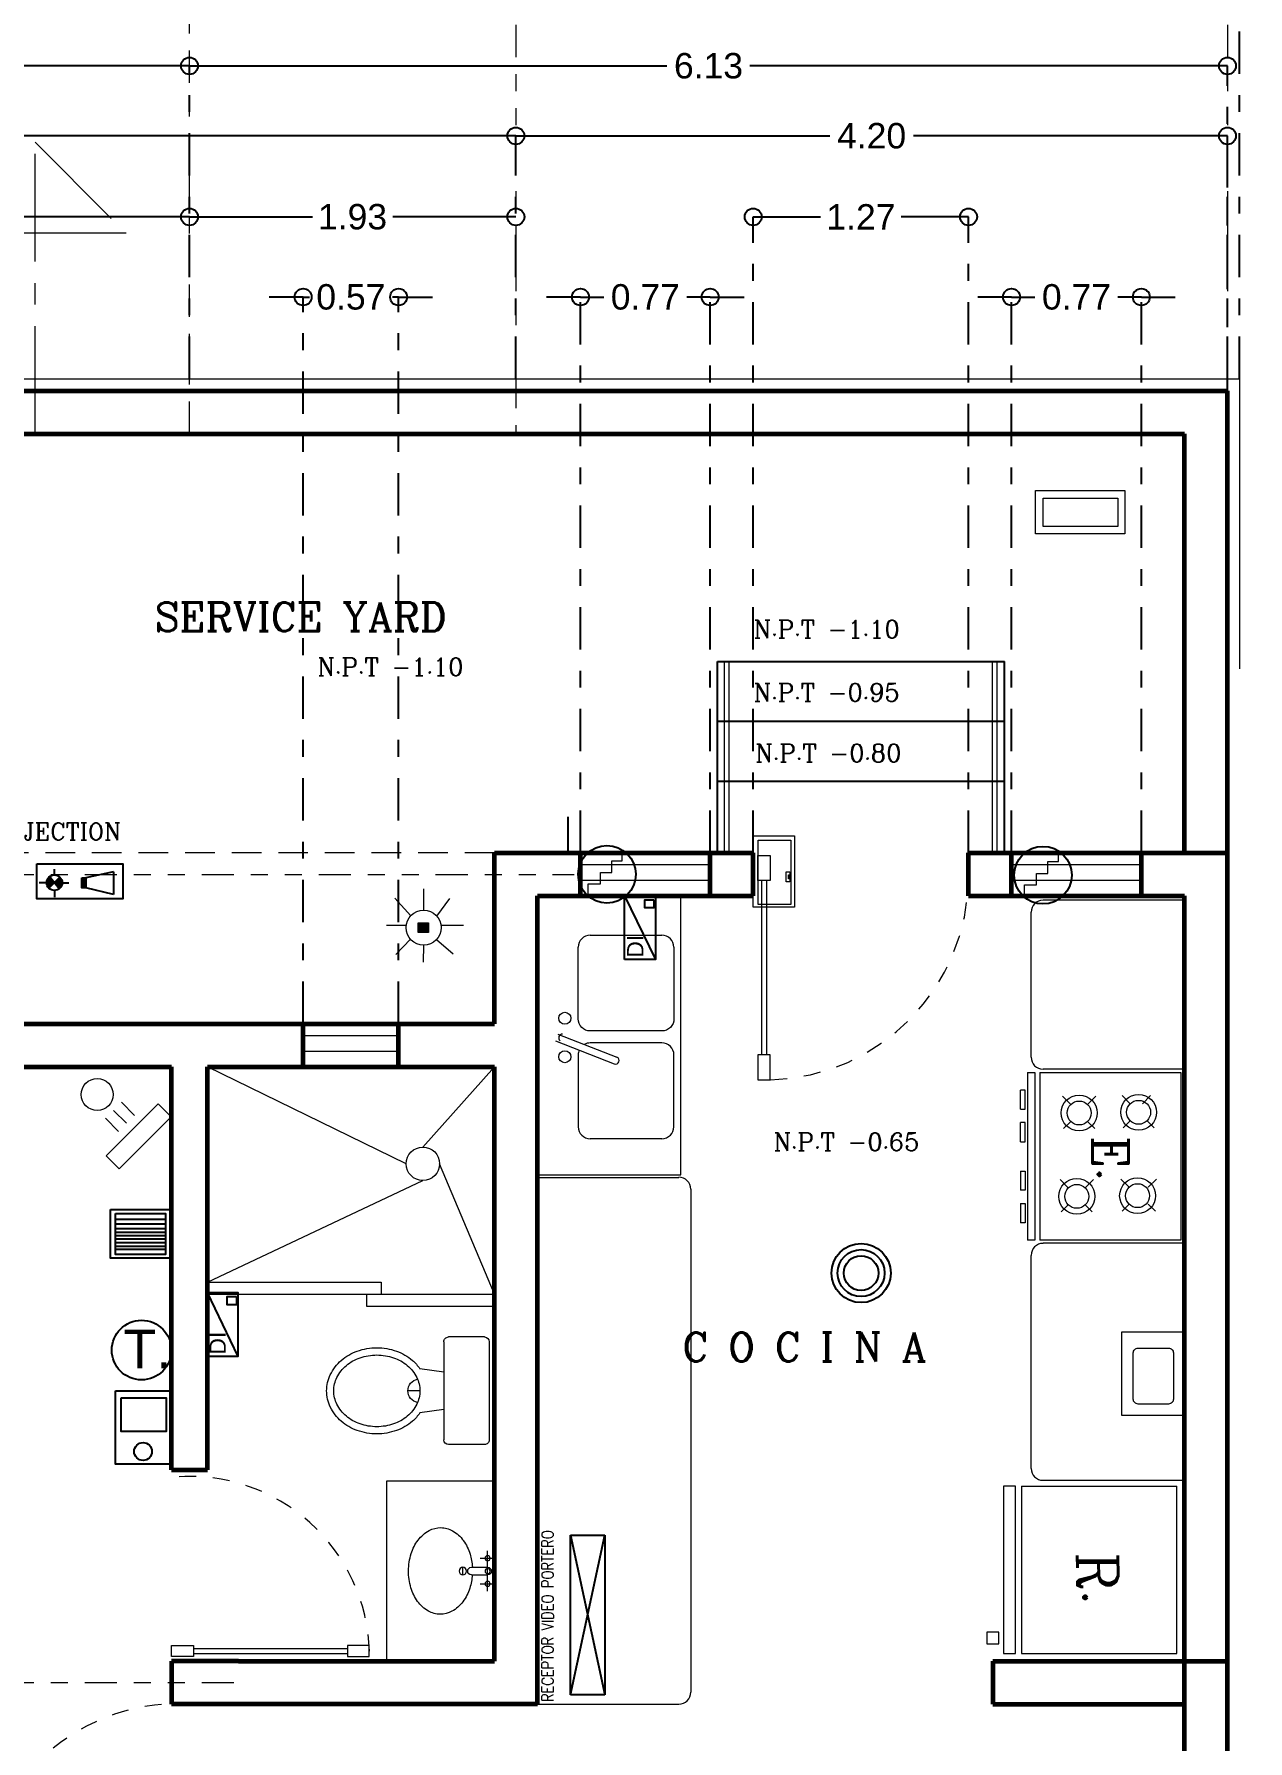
# Model space of a CAD drawing. Extents: x -111 to 1137, y -130 to 54.
# Drawn here: x 644.99 to 652.16, y -10.41 to -0.34 of the extents above; entities that cross this region are included whole.
import ezdxf

# ---------------------------------------------------------------- set-up
doc = ezdxf.new("R2010")
doc.units = 0
for name, pattern in [('CENTRO', [50.8, 31.75, -6.35, 6.35, -6.35]), ('DASHDOT2', [0.5, 0.25, -0.125, 0, -0.125]), ('DASHED2', [0.375, 0.25, -0.125]), ('DIVIDE2', [15.875, 6.35, -3.175, 0, -3.175, 0, -3.175])]:
    doc.linetypes.add(name, pattern=pattern)
doc.layers.get('0').update_dxf_attribs({"lineweight": 0})
for name, color, linetype, lineweight in [('EJES', 51, 'DIVIDE2', 0), ('instalacion DOMOTICA', 5, 'Continuous', 20), ('MBA', 130, 'Continuous', 9), ('Mobiliario', 1, 'Continuous', 13), ('MUEBLES', 1, 'Continuous', 9), ('Muro div', 150, 'Continuous', 18), ('muros', 5, 'Continuous', 60), ('MUROS BAJOS', 42, 'Continuous', 18), ('PROYECCION VOLADO', 32, 'Continuous', 13), ('PUERTAS', 1, 'Continuous', 9), ('VENTANAS', 4, 'Continuous', 9)]:
    doc.layers.add(name, color=color, linetype=linetype, lineweight=lineweight)
for name, color, linetype in [('Escaleras', 17, 'Continuous'), ('simmbologia domotica', 160, 'Continuous'), ('TEXTO', 164, 'Continuous')]:
    doc.layers.add(name, color=color, linetype=linetype)
doc.styles.add('arial', font='arial.ttf')
doc.styles.add('COMPLEX', font='complex.shx', dxfattribs={"height": 0.25})
doc.styles.add('simplex', font='simplex.shx', dxfattribs={"width": 0.8})
doc.dimstyles.new('COTAS ZAR', dxfattribs={"dimtxt": 0.15, "dimasz": 0.1, "dimexe": 0, "dimexo": 0, "dimgap": 0.05, "dimtad": 0, "dimtih": 1, "dimtoh": 1, "dimrnd": 0.005, "dimzin": 1, "dimdsep": 46, "dimtxsty": 'arial', "dimblk": 'ORIGIN', "dimcen": 0.2, "dimclrd": 34, "dimclre": 134, "dimclrt": 6, "dimazin": 0, "dimtfac": 1, "dimtmove": 0, "dimatfit": 3, "dimldrblk": 'ORIGIN', "dimfxl": 1, "dimarcsym": 0})

# ---------------------------------------------------------------- blocks, each defined once
blk = doc.blocks.new('Ñ')
at = {"layer": 'MBA', "color": 4}
for p, q in [((-0.1981, 0.2239), (-0.0481, 0.2239)), ((-0.2181, 0.2039), (-0.2181, -0.2061)), ((-0.0281, 0.2039), (-0.0281, -0.2061)), ((-0.0281, 0.0766), (0.0719, 0.0913)), ((0.0719, -0.0011), (0.1219, -0.0011)), ((-0.0281, -0.0789), (0.0719, -0.0935)), ((-0.1981, -0.2261), (-0.0481, -0.2261))]:
    blk.add_line(p, q, dxfattribs=at)
for centre, radius, start, end in [((-0.1981, 0.2039), 0.02, 90.00033, 180.00033), ((-0.0481, 0.2039), 0.02, 0.00033, 90.00033), ((0.2407, -0.034), 0.211, 109.54724, 130.60163), ((0.2519, -0.0655), 0.2444, 90.00033, 109.54724), ((0.2519, -0.0666), 0.2154, 90.00033, 109.04388), ((0.2519, -0.0655), 0.2444, 70.45343, 90.00033), ((0.2519, -0.0666), 0.2154, 70.95679, 90.00033), ((0.2631, -0.034), 0.211, 49.39904, 70.45343), ((0.2235, -0.014), 0.1846, 130.60163, 145.23667), ((0.2239, -0.0142), 0.155, 129.8059, 153.57037), ((0.2409, -0.0345), 0.1816, 109.04388, 129.8059), ((0.263, -0.0345), 0.1816, 50.19476, 70.95679), ((0.28, -0.0142), 0.155, 26.4303, 50.19476), ((0.2803, -0.014), 0.1846, 25.79245, 49.39904), ((0.1977, -0.0011), 0.1258, 153.57037, 180.00033), ((0.0719, -0.0011), 0.05, 281.46671, 78.53385), ((0.3062, -0.0011), 0.1258, 0.00033, 26.4303), ((0.3069, -0.0011), 0.155, 0.00033, 25.79245), ((0.1977, -0.0011), 0.1258, 180.00033, 206.4303), ((0.2239, 0.0119), 0.155, 206.4303, 230.19476), ((0.28, 0.0119), 0.155, 309.8059, 333.57037), ((0.2803, 0.0117), 0.1846, 310.60163, 334.20822), ((0.3062, -0.0011), 0.1258, 333.57037, 0.00033), ((0.3069, -0.0011), 0.155, 334.20822, 0.00033), ((0.2235, 0.0117), 0.1846, 214.764, 229.39904), ((0.2407, 0.0318), 0.211, 229.39904, 250.45343), ((0.2409, 0.0323), 0.1816, 230.19476, 250.95679), ((0.2519, 0.0643), 0.2154, 250.95679, 270.00033), ((0.2519, 0.0643), 0.2154, 270.00033, 289.04388), ((0.263, 0.0323), 0.1816, 289.04388, 309.8059), ((0.2631, 0.0318), 0.211, 289.54724, 310.60163), ((-0.1981, -0.2061), 0.02, 180.00033, 270.00033), ((-0.0481, -0.2061), 0.02, 270.00033, 0.00033), ((0.2519, 0.0633), 0.2444, 250.45343, 270.00033), ((0.2519, 0.0633), 0.2444, 270.00033, 289.54724)]:
    blk.add_arc(centre, radius, start, end, dxfattribs=at)
blk = doc.blocks.new('FF')
at = {"layer": 'MBA', "color": 4}
for p, q in [((-0.0921, 0.1977), (0.1384, 0.1978)), ((-0.0494, 0.155), (-0.0494, 0.2276)), ((0.0018, 0.1058), (0.0018, 0.1977)), ((0.0445, 0.1059), (0.0445, 0.1978)), ((0.0957, 0.1551), (0.0957, 0.2277)), ((0.0018, 0.0569), (0.0445, 0.0569))]:
    blk.add_line(p, q, dxfattribs=at)
for centre, radius in [((-0.0494, 0.1977), 0.0142), ((0.0231, 0.1978), 0.0142), ((0.0957, 0.1978), 0.0142), ((0.0232, 0.0569), 0.0213)]:
    blk.add_circle(centre, radius, dxfattribs=at)
for centre, radius, start, end in [((0.0231, 0.1978), 0.0213, 0.01711, 180.01523), ((0.0249, -0.2207), 0.3324, 93.98393, 107.46804), ((0.0232, 0.1058), 0.0213, 180.01617, 0.01617), ((0.0249, -0.2207), 0.3324, 73.43007, 86.6217), ((0.0469, -0.1467), 0.2552, 53.98561, 73.43007), ((-0.0332, -0.1005), 0.1971, 126.91249, 151.17733), ((0.0017, -0.147), 0.2552, 107.46804, 126.91249), ((0.0811, -0.0996), 0.1971, 29.72078, 53.98561), ((-0.0864, -0.0713), 0.1363, 151.17733, 180.44905), ((-0.0864, -0.0713), 0.1363, 180.44905, 209.72078), ((0.1339, -0.0695), 0.1363, 0.44905, 29.72078), ((0.1339, -0.0695), 0.1363, 331.17733, 0.44905), ((-0.0337, -0.0412), 0.1971, 209.72078, 233.98561), ((0.0807, -0.0403), 0.1971, 306.91249, 331.17733), ((0.0005, 0.0059), 0.2552, 233.98561, 253.43007), ((0.0226, 0.0799), 0.3324, 253.43007, 270.44905), ((0.0226, 0.0799), 0.3324, 270.44905, 287.46804), ((0.0457, 0.0063), 0.2552, 287.46804, 306.91249)]:
    blk.add_arc(centre, radius, start, end, dxfattribs=at)
blk = doc.blocks.new('_Origin')
at = {"color": 0, "linetype": 'ByBlock', "lineweight": -2}
blk.add_line((0, 0), (-1, 0), dxfattribs=at)
blk.add_circle((0, 0), 0.5, dxfattribs=at)
blk = doc.blocks.new('*D57')
at = {"color": 134, "linetype": 'DASHDOT2', "lineweight": -2, "transparency": 16777216}
for p, q in [((640.813, -2.374), (640.813, -0.129)), ((652.108, -2.374), (652.108, -0.129))]:
    blk.add_line(p, q, dxfattribs=at)
at = {"color": 34, "lineweight": -2, "transparency": 16777216}
for p, q in [((640.913, -0.129), (646.165, -0.129)), ((652.008, -0.129), (646.756, -0.129))]:
    blk.add_line(p, q, dxfattribs=at)
at = {"layer": 'Defpoints', "color": 0, "transparency": 16777216}
for p in [(652.108, -0.129), (640.813, -2.374), (652.108, -2.374)]:
    blk.add_point(p, dxfattribs=at)
at = {"color": 34, "lineweight": -2, "transparency": 16777216, "xscale": 0.1, "yscale": 0.1, "zscale": 0.1, "rotation": 180}
blk.add_blockref('_Origin', (640.813, -0.129), dxfattribs=at)
at = {"color": 34, "lineweight": -2, "transparency": 16777216, "xscale": 0.1, "yscale": 0.1, "zscale": 0.1}
blk.add_blockref('_Origin', (652.108, -0.129), dxfattribs=at)
at = {"color": 6, "transparency": 16777216, "insert": (646.46, -0.129), "char_height": 0.15, "attachment_point": 5, "style": 'arial'}
blk.add_mtext('11.30', dxfattribs=at)
blk = doc.blocks.new('*D58')
at = {"color": 134, "linetype": 'DASHDOT2', "lineweight": -2, "transparency": 16777216}
for p, q in [((640.884, -2.374), (640.884, -0.527)), ((645.91, -2.374), (645.91, -0.527))]:
    blk.add_line(p, q, dxfattribs=at)
at = {"color": 34, "lineweight": -2, "transparency": 16777216}
for p, q in [((640.984, -0.527), (643.152, -0.527)), ((645.81, -0.527), (643.642, -0.527))]:
    blk.add_line(p, q, dxfattribs=at)
at = {"layer": 'Defpoints', "color": 0, "transparency": 16777216}
for p in [(645.91, -0.527), (640.884, -2.374), (645.91, -2.374)]:
    blk.add_point(p, dxfattribs=at)
at = {"color": 34, "lineweight": -2, "transparency": 16777216, "xscale": 0.1, "yscale": 0.1, "zscale": 0.1, "rotation": 180}
blk.add_blockref('_Origin', (640.884, -0.527), dxfattribs=at)
at = {"color": 34, "lineweight": -2, "transparency": 16777216, "xscale": 0.1, "yscale": 0.1, "zscale": 0.1}
blk.add_blockref('_Origin', (645.91, -0.527), dxfattribs=at)
at = {"color": 6, "transparency": 16777216, "insert": (643.397, -0.527), "char_height": 0.15, "attachment_point": 5, "style": 'arial'}
blk.add_mtext('5.03', dxfattribs=at)
blk = doc.blocks.new('*D59')
at = {"color": 134, "linetype": 'DASHDOT2', "lineweight": -2, "transparency": 16777216}
for p, q in [((645.91, -2.374), (645.91, -0.527)), ((652.037, -2.444), (652.037, -0.527))]:
    blk.add_line(p, q, dxfattribs=at)
at = {"color": 34, "lineweight": -2, "transparency": 16777216}
for p, q in [((646.01, -0.527), (648.728, -0.527)), ((651.937, -0.527), (649.219, -0.527))]:
    blk.add_line(p, q, dxfattribs=at)
at = {"layer": 'Defpoints', "color": 0, "transparency": 16777216}
for p in [(645.91, -0.527), (645.91, -2.374), (652.037, -2.444)]:
    blk.add_point(p, dxfattribs=at)
at = {"color": 34, "lineweight": -2, "transparency": 16777216, "xscale": 0.1, "yscale": 0.1, "zscale": 0.1, "rotation": 180}
blk.add_blockref('_Origin', (645.91, -0.527), dxfattribs=at)
at = {"color": 34, "lineweight": -2, "transparency": 16777216, "xscale": 0.1, "yscale": 0.1, "zscale": 0.1}
blk.add_blockref('_Origin', (652.037, -0.527), dxfattribs=at)
at = {"color": 6, "transparency": 16777216, "insert": (648.974, -0.527), "char_height": 0.15, "attachment_point": 5, "style": 'arial'}
blk.add_mtext('6.13', dxfattribs=at)
blk = doc.blocks.new('*D60')
at = {"color": 134, "linetype": 'DASHDOT2', "lineweight": -2, "transparency": 16777216}
for p, q in [((647.837, -2.374), (647.837, -0.94)), ((652.037, -2.374), (652.037, -0.94))]:
    blk.add_line(p, q, dxfattribs=at)
at = {"color": 34, "lineweight": -2, "transparency": 16777216}
for p, q in [((647.937, -0.94), (649.69, -0.94)), ((651.937, -0.94), (650.185, -0.94))]:
    blk.add_line(p, q, dxfattribs=at)
at = {"layer": 'Defpoints', "color": 0, "transparency": 16777216}
for p in [(647.837, -0.94), (647.837, -2.374), (652.037, -2.374)]:
    blk.add_point(p, dxfattribs=at)
at = {"color": 34, "lineweight": -2, "transparency": 16777216, "xscale": 0.1, "yscale": 0.1, "zscale": 0.1, "rotation": 180}
blk.add_blockref('_Origin', (647.837, -0.94), dxfattribs=at)
at = {"color": 34, "lineweight": -2, "transparency": 16777216, "xscale": 0.1, "yscale": 0.1, "zscale": 0.1}
blk.add_blockref('_Origin', (652.037, -0.94), dxfattribs=at)
at = {"color": 6, "transparency": 16777216, "insert": (649.937, -0.94), "char_height": 0.15, "attachment_point": 5, "style": 'arial'}
blk.add_mtext('4.20', dxfattribs=at)
blk = doc.blocks.new('*D33')
at = {"color": 134, "linetype": 'DASHDOT2', "lineweight": -2, "transparency": 16777216}
for p, q in [((640.884, -2.374), (640.884, -0.94)), ((647.837, -2.374), (647.837, -0.94))]:
    blk.add_line(p, q, dxfattribs=at)
at = {"color": 34, "lineweight": -2, "transparency": 16777216}
for p, q in [((640.984, -0.94), (644.115, -0.94)), ((647.737, -0.94), (644.606, -0.94))]:
    blk.add_line(p, q, dxfattribs=at)
at = {"layer": 'Defpoints', "color": 0, "transparency": 16777216}
for p in [(640.884, -0.94), (640.884, -2.374), (647.837, -2.374)]:
    blk.add_point(p, dxfattribs=at)
at = {"color": 34, "lineweight": -2, "transparency": 16777216, "xscale": 0.1, "yscale": 0.1, "zscale": 0.1, "rotation": 180}
blk.add_blockref('_Origin', (640.884, -0.94), dxfattribs=at)
at = {"color": 34, "lineweight": -2, "transparency": 16777216, "xscale": 0.1, "yscale": 0.1, "zscale": 0.1}
blk.add_blockref('_Origin', (647.837, -0.94), dxfattribs=at)
at = {"color": 6, "transparency": 16777216, "insert": (644.36, -0.94), "char_height": 0.15, "attachment_point": 5, "style": 'arial'}
blk.add_mtext('6.96', dxfattribs=at)
blk = doc.blocks.new('*D34')
at = {"color": 134, "linetype": 'DASHDOT2', "lineweight": -2, "transparency": 16777216}
for p, q in [((643.001, -2.374), (643.001, -1.418)), ((645.91, -2.374), (645.91, -1.418))]:
    blk.add_line(p, q, dxfattribs=at)
at = {"color": 34, "lineweight": -2, "transparency": 16777216}
for p, q in [((643.101, -1.418), (644.224, -1.418)), ((645.81, -1.418), (644.687, -1.418))]:
    blk.add_line(p, q, dxfattribs=at)
at = {"layer": 'Defpoints', "color": 0, "transparency": 16777216}
for p in [(645.91, -1.418), (643.001, -2.374), (645.91, -2.374)]:
    blk.add_point(p, dxfattribs=at)
at = {"color": 34, "lineweight": -2, "transparency": 16777216, "xscale": 0.1, "yscale": 0.1, "zscale": 0.1, "rotation": 180}
blk.add_blockref('_Origin', (643.001, -1.418), dxfattribs=at)
at = {"color": 34, "lineweight": -2, "transparency": 16777216, "xscale": 0.1, "yscale": 0.1, "zscale": 0.1}
blk.add_blockref('_Origin', (645.91, -1.418), dxfattribs=at)
at = {"color": 6, "transparency": 16777216, "insert": (644.456, -1.418), "char_height": 0.15, "attachment_point": 5, "style": 'arial'}
blk.add_mtext('2.91', dxfattribs=at)
blk = doc.blocks.new('*D35')
at = {"color": 134, "linetype": 'DASHDOT2', "lineweight": -2, "transparency": 16777216}
for p, q in [((645.91, -2.374), (645.91, -1.418)), ((647.837, -2.374), (647.837, -1.418))]:
    blk.add_line(p, q, dxfattribs=at)
at = {"color": 34, "lineweight": -2, "transparency": 16777216}
for p, q in [((646.01, -1.418), (646.636, -1.418)), ((647.737, -1.418), (647.111, -1.418))]:
    blk.add_line(p, q, dxfattribs=at)
at = {"layer": 'Defpoints', "color": 0, "transparency": 16777216}
for p in [(647.837, -1.418), (645.91, -2.374), (647.837, -2.374)]:
    blk.add_point(p, dxfattribs=at)
at = {"color": 34, "lineweight": -2, "transparency": 16777216, "xscale": 0.1, "yscale": 0.1, "zscale": 0.1, "rotation": 180}
blk.add_blockref('_Origin', (645.91, -1.418), dxfattribs=at)
at = {"color": 34, "lineweight": -2, "transparency": 16777216, "xscale": 0.1, "yscale": 0.1, "zscale": 0.1}
blk.add_blockref('_Origin', (647.837, -1.418), dxfattribs=at)
at = {"color": 6, "transparency": 16777216, "insert": (646.873, -1.418), "char_height": 0.15, "attachment_point": 5, "style": 'arial'}
blk.add_mtext('1.93', dxfattribs=at)
blk = doc.blocks.new('*D63')
at = {"color": 34, "lineweight": -2, "transparency": 16777216}
for p, q in [((646.481, -1.891), (646.381, -1.891)), ((646.581, -1.891), (646.618, -1.891)), ((647.145, -1.891), (647.108, -1.891)), ((647.245, -1.891), (647.345, -1.891))]:
    blk.add_line(p, q, dxfattribs=at)
at = {"color": 134, "linetype": 'DASHDOT2', "lineweight": -2, "transparency": 16777216}
for p, q in [((646.581, -6.18), (646.581, -1.891)), ((647.145, -6.18), (647.145, -1.891))]:
    blk.add_line(p, q, dxfattribs=at)
at = {"layer": 'Defpoints', "color": 0, "transparency": 16777216}
for p in [(646.581, -1.891), (646.581, -6.18), (647.145, -6.18)]:
    blk.add_point(p, dxfattribs=at)
at = {"color": 34, "lineweight": -2, "transparency": 16777216, "xscale": 0.1, "yscale": 0.1, "zscale": 0.1}
blk.add_blockref('_Origin', (646.581, -1.891), dxfattribs=at)
at = {"color": 34, "lineweight": -2, "transparency": 16777216, "xscale": 0.1, "yscale": 0.1, "zscale": 0.1, "rotation": 180}
blk.add_blockref('_Origin', (647.145, -1.891), dxfattribs=at)
at = {"color": 6, "transparency": 16777216, "insert": (646.863, -1.891), "char_height": 0.15, "attachment_point": 5, "style": 'arial'}
blk.add_mtext('0.57', dxfattribs=at)
blk = doc.blocks.new('*D64')
at = {"color": 34, "lineweight": -2, "transparency": 16777216}
for p, q in [((648.118, -1.891), (648.018, -1.891)), ((648.218, -1.891), (648.356, -1.891)), ((648.984, -1.891), (648.846, -1.891)), ((649.084, -1.891), (649.184, -1.891))]:
    blk.add_line(p, q, dxfattribs=at)
at = {"color": 134, "linetype": 'DASHDOT2', "lineweight": -2, "transparency": 16777216}
for p, q in [((648.218, -5.171), (648.218, -1.891)), ((648.984, -5.171), (648.984, -1.891))]:
    blk.add_line(p, q, dxfattribs=at)
at = {"layer": 'Defpoints', "color": 0, "transparency": 16777216}
for p in [(648.218, -1.891), (648.218, -5.171), (648.984, -5.171)]:
    blk.add_point(p, dxfattribs=at)
at = {"color": 34, "lineweight": -2, "transparency": 16777216, "xscale": 0.1, "yscale": 0.1, "zscale": 0.1}
blk.add_blockref('_Origin', (648.218, -1.891), dxfattribs=at)
at = {"color": 34, "lineweight": -2, "transparency": 16777216, "xscale": 0.1, "yscale": 0.1, "zscale": 0.1, "rotation": 180}
blk.add_blockref('_Origin', (648.984, -1.891), dxfattribs=at)
at = {"color": 6, "transparency": 16777216, "insert": (648.601, -1.891), "char_height": 0.15, "attachment_point": 5, "style": 'arial'}
blk.add_mtext('0.77', dxfattribs=at)
blk = doc.blocks.new('*D65')
at = {"color": 34, "lineweight": -2, "transparency": 16777216}
for p, q in [((650.663, -1.891), (650.563, -1.891)), ((650.763, -1.891), (650.901, -1.891)), ((651.529, -1.891), (651.391, -1.891)), ((651.629, -1.891), (651.729, -1.891))]:
    blk.add_line(p, q, dxfattribs=at)
at = {"color": 134, "linetype": 'DASHDOT2', "lineweight": -2, "transparency": 16777216}
for p, q in [((650.763, -5.171), (650.763, -1.891)), ((651.529, -5.171), (651.529, -1.891))]:
    blk.add_line(p, q, dxfattribs=at)
at = {"layer": 'Defpoints', "color": 0, "transparency": 16777216}
for p in [(650.763, -1.891), (650.763, -5.171), (651.529, -5.171)]:
    blk.add_point(p, dxfattribs=at)
at = {"color": 34, "lineweight": -2, "transparency": 16777216, "xscale": 0.1, "yscale": 0.1, "zscale": 0.1}
blk.add_blockref('_Origin', (650.763, -1.891), dxfattribs=at)
at = {"color": 34, "lineweight": -2, "transparency": 16777216, "xscale": 0.1, "yscale": 0.1, "zscale": 0.1, "rotation": 180}
blk.add_blockref('_Origin', (651.529, -1.891), dxfattribs=at)
at = {"color": 6, "transparency": 16777216, "insert": (651.146, -1.891), "char_height": 0.15, "attachment_point": 5, "style": 'arial'}
blk.add_mtext('0.77', dxfattribs=at)
blk = doc.blocks.new('*D66')
at = {"color": 134, "linetype": 'DASHDOT2', "lineweight": -2, "transparency": 16777216}
for p, q in [((649.238, -5.171), (649.238, -1.418)), ((650.509, -5.171), (650.509, -1.418))]:
    blk.add_line(p, q, dxfattribs=at)
at = {"color": 34, "lineweight": -2, "transparency": 16777216}
for p, q in [((649.338, -1.418), (649.636, -1.418)), ((650.409, -1.418), (650.111, -1.418))]:
    blk.add_line(p, q, dxfattribs=at)
at = {"layer": 'Defpoints', "color": 0, "transparency": 16777216}
for p in [(649.238, -1.418), (649.238, -5.171), (650.509, -5.171)]:
    blk.add_point(p, dxfattribs=at)
at = {"color": 34, "lineweight": -2, "transparency": 16777216, "xscale": 0.1, "yscale": 0.1, "zscale": 0.1, "rotation": 180}
blk.add_blockref('_Origin', (649.238, -1.418), dxfattribs=at)
at = {"color": 34, "lineweight": -2, "transparency": 16777216, "xscale": 0.1, "yscale": 0.1, "zscale": 0.1}
blk.add_blockref('_Origin', (650.509, -1.418), dxfattribs=at)
at = {"color": 6, "transparency": 16777216, "insert": (649.874, -1.418), "char_height": 0.15, "attachment_point": 5, "style": 'arial'}
blk.add_mtext('1.27', dxfattribs=at)
blk = doc.blocks.new('hert')
at = {"layer": 'simmbologia domotica', "ltscale": 0.25}
for points in [[(540.34, 9.6052), (540.5755, 9.6052), (540.5755, 9.2995), (540.34, 9.2995)], [(540.3633, 9.5756), (540.5512, 9.5756), (540.5512, 9.4361), (540.3633, 9.4361)]]:
    blk.add_lwpolyline(points, close=True, dxfattribs=at)
blk.add_circle((540.4546, 9.3518), 0.0373, dxfattribs=at)
blk = doc.blocks.new('xasw')
at = {"layer": 'simmbologia domotica', "ltscale": 0.25}
blk.add_circle((540.5037, 6.3434), 0.1246, dxfattribs=at)
at = {"layer": 'simmbologia domotica', "ltscale": 0.25, "insert": (540.4275, 6.4288), "char_height": 0.161387, "width": 0.109927, "attachment_point": 1}
blk.add_mtext('{\\f@Arial Unicode MS|b0|i0|c0|p34;T.}', dxfattribs=at)
blk = doc.blocks.new('xaasw')
at = {"layer": 'simmbologia domotica', "ltscale": 0.25}
blk.add_line((540.6645, 6.0912), (540.3981, 5.962), dxfattribs=at)
for points in [[(540.3981, 6.0912), (540.6645, 6.0912), (540.6645, 5.962), (540.3981, 5.962)], [(540.6482, 5.9687), (540.6138, 5.9687), (540.6138, 6.0069), (540.6482, 6.0069)]]:
    blk.add_lwpolyline(points, close=True, dxfattribs=at)
at = {"layer": 'simmbologia domotica', "ltscale": 0.25, "insert": (540.4057, 6.0812), "char_height": 0.068369, "width": 0.028994, "attachment_point": 1}
blk.add_mtext('{\\f@Arial Unicode MS|b0|i0|c0|p34;DI}', dxfattribs=at)
blk = doc.blocks.new('hytr')
at = {"layer": 'simmbologia domotica', "ltscale": 0.25}
h = blk.add_hatch(color=256, dxfattribs=at)
edge = h.paths.add_edge_path()
edge.add_line((540.4352, 5.8279), (540.4522, 5.8452))
edge.add_line((540.4522, 5.8452), (540.4373, 5.8643))
edge.add_arc((540.4522, 5.8452), 0.0242, 127.8155, 225.6103)
edge = h.paths.add_edge_path()
edge.add_line((540.4691, 5.8624), (540.4522, 5.8452))
edge.add_line((540.4522, 5.8452), (540.467, 5.8261))
edge.add_arc((540.4522, 5.8452), 0.0242, 307.8155, 405.6103)
blk.add_hatch(color=256, dxfattribs=at).paths.add_polyline_path([(540.5373, 5.8602), (540.5504, 5.8602), (540.5504, 5.8292), (540.5373, 5.8292)])
for p, q in [((540.4522, 5.8693), (540.4522, 5.8877)), ((540.428, 5.8452), (540.405, 5.8452)), ((540.4352, 5.8279), (540.4691, 5.8624)), ((540.467, 5.8261), (540.4373, 5.8643)), ((540.4763, 5.8452), (540.4974, 5.8452)), ((540.6354, 5.8789), (540.5504, 5.8602)), ((540.6354, 5.8789), (540.6354, 5.8081)), ((540.4522, 5.821), (540.4522, 5.7999)), ((540.6354, 5.8081), (540.5504, 5.8292))]:
    blk.add_line(p, q, dxfattribs=at)
for points in [[(540.3976, 5.9037), (540.665, 5.9037), (540.665, 5.7946), (540.3976, 5.7946)], [(540.5373, 5.8602), (540.5504, 5.8602), (540.5504, 5.8292), (540.5373, 5.8292)]]:
    blk.add_lwpolyline(points, close=True, dxfattribs=at)
blk.add_circle((540.4522, 5.8452), 0.0242, dxfattribs=at)
blk = doc.blocks.new('DETEC')
at = {"color": 5}
for radius in [0.241, 0.191, 0.141]:
    blk.add_circle((1767.032, 1060.601), radius, dxfattribs=at)
blk = doc.blocks.new('sderrr')
at = {"layer": 'simmbologia domotica'}
for p, q in [((540.11, 4.185), (541.049, 4.185)), ((540.11, 3.983), (540.11, 4.185)), ((541.049, 4.185), (540.11, 3.983)), ((540.11, 4.185), (541.049, 3.983)), ((541.049, 4.185), (541.049, 3.983)), ((541.049, 3.983), (540.11, 3.983))]:
    blk.add_line(p, q, dxfattribs=at)
blk = doc.blocks.new('vfr4')
at = {"layer": 'simmbologia domotica', "xscale": 0.7109990691925423, "yscale": 0.7109990691925423, "zscale": 0.7109990691925423}
blk.add_blockref('sderrr', (156.1169, 0.7573), dxfattribs=at)
at = {"color": 5, "insert": (540.1059, 3.8535), "char_height": 0.04958, "attachment_point": 1, "style": 'simplex'}
blk.add_mtext_dynamic_manual_height_columns('RECEPTOR VIDEO PORTERO', width=1.860109, gutter_width=12.5, heights=[0], dxfattribs=at)
blk = doc.blocks.new('cdreerr')
at = {"layer": 'instalacion DOMOTICA', "ltscale": 0.25}
for p, q in [((540.5658, 6.7675), (540.5658, 6.8124)), ((540.4744, 6.6702), (540.4744, 6.7181)), ((540.4744, 6.7181), (540.5223, 6.7181)), ((540.5223, 6.7181), (540.5223, 6.7675)), ((540.5223, 6.7675), (540.5658, 6.7675)), ((540.4234, 6.6193), (540.4234, 6.6702)), ((540.4234, 6.6702), (540.4744, 6.6702))]:
    blk.add_line(p, q, dxfattribs=at)
at = {"layer": 'simmbologia domotica'}
blk.add_circle((540.5012, 6.7106), 0.1204, dxfattribs=at)
blk = doc.blocks.new('cdfer')
at = {"layer": 'instalacion DOMOTICA', "ltscale": 0.25}
blk.add_lwpolyline([(587.0671, 28.6677), (587.3289, 28.6677), (587.3289, 28.3184), (587.0671, 28.3184)], close=True, dxfattribs=at)
blk.add_lwpolyline([(587.1356, 28.6), (587.2633, 28.6, -0.414214), (587.2833, 28.58), (587.2833, 28.3862, -0.414214), (587.2633, 28.3662), (587.1356, 28.3662, -0.414214), (587.1156, 28.3862), (587.1156, 28.58, -0.414214)], format="xyb", close=True, dxfattribs=at)
blk = doc.blocks.new('sdee')
at = {"layer": 'instalacion DOMOTICA'}
for p, q in [((587.579, 27.324), (587.049, 26.794)), ((587.205, 27.34), (587.337, 27.207)), ((587.579, 27.324), (587.712, 27.192)), ((587.042, 27.177), (587.174, 27.044)), ((587.123, 27.258), (587.256, 27.126)), ((587.712, 27.192), (587.181, 26.661)), ((587.049, 26.794), (587.181, 26.661))]:
    blk.add_line(p, q, dxfattribs=at)
blk.add_circle((586.957, 27.419), 0.163, dxfattribs=at)
blk = doc.blocks.new('frer')
at = {"layer": 'simmbologia domotica', "ltscale": 0.25}
for p, q in [((552.2507, 27.5972), (552.4828, 27.5972)), ((552.2507, 27.5748), (552.4828, 27.5748)), ((552.2507, 27.5535), (552.4828, 27.5535)), ((552.2507, 27.5367), (552.4828, 27.5367)), ((552.2507, 27.5217), (552.4828, 27.5217)), ((552.2507, 27.5058), (552.4828, 27.5058)), ((552.2507, 27.4886), (552.4828, 27.4886)), ((552.2507, 27.4724), (552.4828, 27.4724)), ((552.2507, 27.4578), (552.4828, 27.4578))]:
    blk.add_line(p, q, dxfattribs=at)
for points in [[(552.2277, 27.6408), (552.5026, 27.6408), (552.5026, 27.4165), (552.2277, 27.4165)], [(552.2507, 27.6231), (552.4828, 27.6231), (552.4828, 27.4338), (552.2507, 27.4338)]]:
    blk.add_lwpolyline(points, close=True, dxfattribs=at)
blk = doc.blocks.new('vfre')
at = {"layer": 'instalacion DOMOTICA', "ltscale": 0.25}
for points in [[(587.123, 27.195), (587.438, 27.195), (587.438, 26.649), (587.123, 26.649)], [(587.16, 27.161), (587.412, 27.161), (587.412, 26.67), (587.16, 26.67)], [(587.374, 26.92), (587.403, 26.92), (587.403, 26.843), (587.374, 26.843)], [(587.393, 26.896), (587.4, 26.896), (587.4, 26.887), (587.393, 26.887)], [(587.393, 26.884), (587.4, 26.884), (587.4, 26.865), (587.393, 26.865)]]:
    blk.add_lwpolyline(points, close=True, dxfattribs=at)
blk = doc.blocks.new('bafarra')
at = {"layer": 'instalacion DOMOTICA', "ltscale": 0.25}
h = blk.add_hatch(color=256, dxfattribs=at)
h.dxf.hatch_style = 1
h.paths.add_polyline_path([(534.5899, 4.5386), (534.6331, 4.5386), (534.6331, 4.5787), (534.5899, 4.5787)])
for p, q in [((534.614, 4.6321), (534.6142, 4.721)), ((534.5595, 4.6083), (534.493, 4.6828)), ((534.6682, 4.6074), (534.7231, 4.681)), ((534.5409, 4.5681), (534.4579, 4.5681)), ((534.7804, 4.5681), (534.686, 4.5681)), ((534.5588, 4.5104), (534.4968, 4.4474)), ((534.667, 4.5092), (534.7375, 4.4497)), ((534.6134, 4.4153), (534.6136, 4.4859))]:
    blk.add_line(p, q, dxfattribs=at)
blk.add_lwpolyline([(534.5899, 4.5787), (534.6331, 4.5787), (534.6331, 4.5386), (534.5899, 4.5386)], close=True, dxfattribs=at)
blk.add_circle((534.6134, 4.559), 0.0731, dxfattribs=at)

msp = doc.modelspace()

# ---------------------------------------------------------------- linework, layer by layer
at = {"color": 8, "linetype": 'CENTRO', "ltscale": 0.02}
msp.add_line((645, -2.698), (645, -0.978), dxfattribs=at)
at = {"linetype": 'CENTRO', "ltscale": 0.02}
for p, q in [((645, -0.978), (645.536, -1.514)), ((645.536, -1.514), (644.094, -1.514))]:
    msp.add_line(p, q, dxfattribs=at)
at = {"layer": 'EJES', "color": 8, "ltscale": 0.03}
for p, q in [((645.91, -2.698), (645.91, 0.405)), ((647.837, 0.405), (647.837, -2.698)), ((652.037, 0.405), (652.037, -3.391)), ((637.006, -5.298), (648.181, -5.298)), ((637.006, -10.067), (646.191, -10.067))]:
    msp.add_line(p, q, dxfattribs=at)
at = {"layer": 'Escaleras', "color": 8}
for p, q in [((649.027, -4.041), (650.721, -4.041)), ((649.027, -5.171), (649.027, -4.041)), ((650.721, -5.171), (650.721, -4.041)), ((649.027, -4.394), (650.721, -4.394)), ((649.027, -4.747), (650.721, -4.747)), ((648.143, -4.959), (648.143, -5.171))]:
    msp.add_line(p, q, dxfattribs=at)
at = {"layer": 'instalacion DOMOTICA', "ltscale": 0.25}
for points in [[(650.904, -3.032), (651.432, -3.032), (651.432, -3.289), (650.904, -3.289)], [(650.949, -3.077), (651.391, -3.077), (651.391, -3.246), (650.949, -3.246)]]:
    msp.add_lwpolyline(points, close=True, dxfattribs=at)
at = {"layer": 'MBA', "color": 8}
for p, q in [((647.076, -9.94), (647.076, -8.877)), ((647.076, -8.877), (647.71, -8.877))]:
    msp.add_line(p, q, dxfattribs=at)
at = {"layer": 'Mobiliario', "color": 8, "linetype": 'Continuous', "lineweight": 0, "ltscale": 0.3}
for p, q in [((648.811, -7.07, 2114.211), (648.811, -5.425, 2114.211)), ((648.276, -5.657, 2114.211), (648.699, -5.657, 2114.211)), ((648.085, -6.241, 2114.211), (648.433, -6.376, 2114.211)), ((648.07, -6.28, 2114.211), (648.418, -6.415, 2114.211)), ((648.276, -6.857, 2114.211), (648.699, -6.857, 2114.211)), ((648.741, -7.07, 2114.211), (648.811, -7.07, 2114.211))]:
    msp.add_line(p, q, dxfattribs=at)
at = {"layer": 'Mobiliario', "color": 8}
for p, q in [((651.783, -5.451), (650.949, -5.451)), ((651.783, -7.475), (650.949, -7.475)), ((646.016, -7.705), (647.041, -7.705)), ((647.041, -7.705), (647.041, -7.775)), ((646.016, -7.775), (647.71, -7.775)), ((646.956, -7.775), (646.956, -7.846)), ((646.956, -7.846), (647.71, -7.846)), ((647.964, -10.194), (648.799, -10.194))]:
    msp.add_line(p, q, dxfattribs=at)
at = {"layer": 'Mobiliario', "color": 8, "linetype": 'Continuous', "lineweight": 0, "ltscale": 0.1}
for p, q in [((650.858, -6.468), (650.858, -7.456)), ((650.858, -6.468), (650.901, -6.468)), ((650.901, -6.468), (650.901, -7.456)), ((650.929, -6.468), (651.762, -6.468)), ((650.929, -6.468), (650.929, -7.456)), ((650.929, -6.468), (651.762, -6.468)), ((651.762, -6.468), (651.762, -7.456)), ((650.843, -6.571), (650.815, -6.571)), ((650.815, -6.684), (650.815, -6.571)), ((650.843, -6.684), (650.843, -6.571)), ((650.815, -6.684), (650.843, -6.684)), ((650.815, -6.876), (650.815, -6.763)), ((650.843, -6.763), (650.815, -6.763)), ((650.843, -6.876), (650.843, -6.763)), ((650.815, -6.876), (650.843, -6.876)), ((650.815, -7.049), (650.815, -7.162)), ((650.815, -7.049), (650.843, -7.049)), ((650.843, -7.049), (650.843, -7.162)), ((650.843, -7.162), (650.815, -7.162)), ((650.815, -7.241), (650.843, -7.241)), ((650.815, -7.241), (650.815, -7.354)), ((650.843, -7.241), (650.843, -7.354)), ((650.843, -7.354), (650.815, -7.354)), ((650.901, -7.456), (650.858, -7.456)), ((651.762, -7.456), (650.929, -7.456)), ((651.739, -9.896), (651.739, -8.908))]:
    msp.add_line(p, q, dxfattribs=at)
at = {"layer": 'Mobiliario', "color": 8, "lineweight": 0}
for p, q in [((651.783, -6.447), (650.949, -6.447)), ((647.964, -7.07, 1938.026), (648.741, -7.07, 1938.026)), ((647.964, -7.086), (648.799, -7.086)), ((651.783, -8.874), (650.949, -8.874))]:
    msp.add_line(p, q, dxfattribs=at)
at = {"layer": 'Mobiliario', "color": 8, "linetype": 'Continuous', "lineweight": 0}
for p, q in [((651.112, -6.656), (651.063, -6.607)), ((651.212, -6.656), (651.26, -6.607)), ((651.463, -6.652), (651.415, -6.603)), ((651.535, -6.652), (651.583, -6.603)), ((651.07, -6.797), (651.112, -6.756)), ((651.254, -6.797), (651.212, -6.756)), ((651.422, -6.794), (651.463, -6.752)), ((651.605, -6.794), (651.563, -6.752)), ((651.098, -7.148), (651.049, -7.099)), ((651.198, -7.148), (651.246, -7.099)), ((651.457, -7.144), (651.408, -7.096)), ((651.57, -7.144), (651.618, -7.096)), ((651.056, -7.289), (651.098, -7.248)), ((651.239, -7.289), (651.198, -7.248)), ((651.415, -7.286), (651.457, -7.244)), ((651.612, -7.286), (651.57, -7.244)), ((650.786, -8.908), (650.715, -8.908)), ((650.821, -8.908), (650.821, -9.896)), ((650.821, -8.908), (651.739, -8.908)), ((650.821, -9.896), (651.739, -9.896))]:
    msp.add_line(p, q, dxfattribs=at)
at = {"layer": 'Mobiliario', "color": 8, "linetype": 'Continuous', "lineweight": 0, "ltscale": 0.3, "elevation": 2114.211}
for points in [[(648.77, -5.728), (648.77, -6.151, -0.414214), (648.699, -6.222), (648.276, -6.222, -0.414214), (648.205, -6.151), (648.205, -5.728)], [(648.211, -6.335, 0.102713), (648.205, -6.363), (648.205, -6.787)], [(648.77, -6.787), (648.77, -6.363, 0.414214), (648.699, -6.293), (648.276, -6.293, 0.127443), (648.241, -6.301)]]:
    msp.add_lwpolyline(points, format="xyb", dxfattribs=at)
at = {"layer": 'Mobiliario', "color": 8, "linetype": 'Continuous', "lineweight": 0}
for points in [[(650.715, -8.908), (650.715, -9.896), (650.786, -9.896), (650.786, -8.908)], [(650.688, -9.769), (650.617, -9.769), (650.617, -9.839), (650.688, -9.839), (650.688, -9.769)]]:
    msp.add_lwpolyline(points, dxfattribs=at)
at = {"layer": 'Mobiliario', "color": 8, "linetype": 'Continuous', "lineweight": 0, "ltscale": 0.3}
for centre in [(648.126, -6.147, 2314.396), (648.126, -6.374, 2314.396)]:
    msp.add_circle(centre, 0.0353, dxfattribs=at)
at = {"layer": 'Mobiliario', "color": 8, "linetype": 'Continuous', "lineweight": 0}
for centre, radius in [((651.162, -6.706, 176.184), 0.106), ((651.162, -6.706, 176.184), 0.0706), ((651.513, -6.702, 176.184), 0.106), ((651.513, -6.702, 176.184), 0.0706), ((651.148, -7.198, 176.184), 0.106), ((651.148, -7.198, 176.184), 0.0706), ((651.507, -7.194, 176.184), 0.106), ((651.507, -7.194, 176.184), 0.0706)]:
    msp.add_circle(centre, radius, dxfattribs=at)
at = {"layer": 'Mobiliario', "color": 8, "lineweight": 0}
for centre, start, end in [((650.949, -5.521, 176.184), 90, 180), ((650.949, -6.377, 176.184), 180, 270), ((648.799, -7.156, 176.184), 360, 90), ((650.949, -7.546, 176.184), 90, 180), ((650.949, -8.803, 176.184), 180, 270), ((648.799, -10.124, 176.184), 270, 0)]:
    msp.add_arc(centre, 0.0706, start, end, dxfattribs=at)
at = {"layer": 'Mobiliario', "color": 8, "linetype": 'Continuous', "lineweight": 0, "ltscale": 0.3}
for centre, radius, start, end in [((648.276, -5.728, 2314.396), 0.0706, 89.9964, 179.9964), ((648.699, -5.728, 2314.396), 0.0706, 359.9964, 89.9964), ((648.112, -6.263, 2314.396), 0.0223, 87.3962, 230.215), ((648.426, -6.396, 2314.396), 0.0212, 248.8056, 68.8056), ((648.276, -6.787, 2314.396), 0.0706, 179.9995, 269.9995), ((648.699, -6.787, 2114.211), 0.0706, 269.9995, 359.9995)]:
    msp.add_arc(centre, radius, start, end, dxfattribs=at)
at = {"layer": 'MUEBLES', "color": 8, "lineweight": 0}
for p, q in [((650.878, -6.377, 176.184), (650.878, -5.521, 176.184)), ((648.869, -7.156, 176.184), (648.869, -10.124, 176.184)), ((650.878, -8.803, 176.184), (650.878, -7.546, 176.184))]:
    msp.add_line(p, q, dxfattribs=at)
at = {"layer": 'Muro div', "color": 8}
for p, q in [((649.069, -5.171), (649.069, -4.041)), ((649.097, -4.041), (649.069, -4.041)), ((649.097, -5.171), (649.097, -4.041)), ((650.65, -5.171), (650.65, -4.041)), ((650.678, -4.041), (650.65, -4.041)), ((650.678, -5.171), (650.678, -4.041))]:
    msp.add_line(p, q, dxfattribs=at)
at = {"layer": 'muros', "lineweight": 0}
msp.add_line((640.813, -2.374), (652.108, -2.374), dxfattribs=at)
at = {"layer": 'muros', "color": 8}
for p, q in [((640.884, -2.444), (652.037, -2.444)), ((652.037, -23.551), (652.037, -2.444)), ((641.138, -2.698), (651.783, -2.698)), ((651.783, -5.171), (651.783, -2.698)), ((647.71, -6.18), (647.71, -5.171)), ((647.71, -5.171), (649.238, -5.171)), ((648.218, -5.425), (648.218, -5.171)), ((648.984, -5.425), (648.984, -5.171)), ((649.238, -5.425), (649.238, -5.171)), ((650.509, -5.171), (652.037, -5.171)), ((650.509, -5.425), (650.509, -5.171)), ((650.763, -5.425), (650.763, -5.171)), ((651.529, -5.425), (651.529, -5.171)), ((647.964, -10.194), (647.964, -5.425)), ((647.964, -5.425), (649.238, -5.425)), ((650.509, -5.425), (651.783, -5.425)), ((651.783, -20.615), (651.783, -5.425)), ((640.884, -6.18), (647.71, -6.18)), ((646.581, -6.434), (646.581, -6.18)), ((647.145, -6.434), (647.145, -6.18)), ((641.138, -6.434), (645.804, -6.434)), ((645.804, -8.811), (645.804, -6.434)), ((646.016, -6.434), (647.71, -6.434)), ((646.016, -8.811), (646.016, -6.434)), ((647.71, -9.94), (647.71, -6.434)), ((645.804, -8.811), (646.016, -8.811)), ((646.199, -9.94), (645.804, -9.94)), ((645.804, -9.94), (645.804, -10.194)), ((646.199, -9.94), (647.71, -9.94)), ((650.652, -9.94), (650.652, -10.194)), ((650.652, -9.94), (652.037, -9.94)), ((651.084, -9.94), (651.783, -9.94)), ((647.964, -10.194), (645.804, -10.194)), ((647.682, -10.194), (646.199, -10.194)), ((647.964, -10.194), (647.964, -10.194)), ((650.652, -10.194), (651.783, -10.194)), ((651.084, -10.194), (651.783, -10.194))]:
    msp.add_line(p, q, dxfattribs=at)
at = {"layer": 'MUROS BAJOS', "color": 8}
msp.add_line((652.108, -2.374), (652.108, -4.085), dxfattribs=at)
at = {"layer": 'PROYECCION VOLADO', "color": 8, "linetype": 'DASHED2', "ltscale": 0.7}
msp.add_line((647.71, -5.171), (641.138, -5.171), dxfattribs=at)
at = {"layer": 'PUERTAS', "color": 8, "ltscale": 0.5}
for p, q in [((649.287, -5.334, -227.774), (649.287, -6.363, -227.774)), ((649.317, -5.334, -227.774), (649.317, -6.363, -227.774)), ((646.843, -9.869), (645.934, -9.869)), ((645.934, -9.895), (646.843, -9.895))]:
    msp.add_line(p, q, dxfattribs=at)
at = {"layer": 'PUERTAS', "color": 8, "ltscale": 0.5, "elevation": -227.774}
for points in [[(649.266, -5.186), (649.339, -5.186), (649.339, -5.334), (649.266, -5.334)], [(649.266, -6.511), (649.339, -6.511), (649.339, -6.363), (649.266, -6.363)]]:
    msp.add_lwpolyline(points, close=True, dxfattribs=at)
at = {"layer": 'PUERTAS', "color": 8, "ltscale": 0.5}
for points in [[(645.804, -9.914), (645.804, -9.849), (645.934, -9.849), (645.934, -9.914)], [(646.972, -9.914), (646.972, -9.849), (646.843, -9.849), (646.843, -9.914)]]:
    msp.add_lwpolyline(points, close=True, dxfattribs=at)
at = {"layer": 'PUERTAS', "color": 8, "linetype": 'DASHED2', "ltscale": 0.3}
for centre, radius, start, end in [((649.306, -5.308), 1.203, 271.5807, 359.7781), ((645.912, -9.912, 200.976), 1.061, 1.5807, 94.46), ((645.853, -11.386, 226.32), 1.195, 85.5419, 178.4212)]:
    msp.add_arc(centre, radius, start, end, dxfattribs=at)
at = {"layer": 'VENTANAS', "color": 8}
for p, q in [((648.984, -5.241), (648.218, -5.241)), ((648.984, -5.335), (648.218, -5.335)), ((651.529, -5.241), (650.763, -5.241)), ((651.529, -5.335), (650.763, -5.335)), ((647.145, -6.25), (646.581, -6.25)), ((647.145, -6.344), (646.581, -6.344)), ((647.19, -7.006), (646.016, -6.434)), ((647.71, -6.434), (647.288, -6.907)), ((647.71, -7.775), (647.386, -7.006)), ((646.016, -7.705), (647.288, -7.105))]:
    msp.add_line(p, q, dxfattribs=at)
msp.add_circle((647.288, -7.006), 0.0988, dxfattribs=at)

# ---------------------------------------------------------------- block references
at = {"layer": 'instalacion DOMOTICA'}
for name, p, xscale, yscale, zscale in [('cdreerr', (-114.73, -14.772), 1.411845576993129, 1.411845576993129, 1.411845576993129), ('vfre', (196.522, -26.04), 0.7710755200027197, 0.7710755200027197, 0.7710755200027197), ('cdreerr', (-112.156, -14.777), 1.411845576993129, 1.411845576993129, 1.411845576993129), ('bafarra', (-107.499, -12.049), 1.411845576993129, 1.411845576993129, 1.411845576993129), ('sdee', (305.538, -22.472), 0.5789656474406746, 0.5789656474406746, 0.5789656474406746), ('cdfer', (-177.435, -48.472), 1.411845576993129, 1.411845576993129, 1.411845576993129)]:
    msp.add_blockref(name, p, dxfattribs=dict(at, xscale=xscale, yscale=yscale, zscale=zscale))
at = {"layer": 'MBA', "color": 8, "ltscale": 0.5}
for name, p, xscale, yscale, zscale, rotation in [('Ñ', (647.372, -8.344), -1.411845576993129, 1.411845576993129, 1.411845576993129, 0.0003337167416805898), ('FF', (647.465, -9.433), -1.03690399026014, 1.036903990260174, 1.03690399026012, 270.0161701944158)]:
    msp.add_blockref(name, p, dxfattribs=dict(at, xscale=xscale, yscale=yscale, zscale=zscale, rotation=rotation))
at = {"layer": 'simmbologia domotica'}
for name, p, xscale, yscale, zscale in [('hytr', (-381.751, -16.453), 1.900008854202694, 1.900008854202694, 1.900008854202694), ('frer', (-59.099, -42.541), 1.275818828812272, 1.275818828812272, 1.275818828812272), ('DETEC', (-631.903, -776.994), 0.725384514937199, 0.725384514937199, 0.725384514937199), ('xasw', (-117.48, -17.061), 1.411845576993129, 1.411845576993129, 1.411845576993129), ('hert', (-117.402, -21.907), 1.411845576993129, 1.411845576993129, 1.411845576993129)]:
    msp.add_blockref(name, p, dxfattribs=dict(at, xscale=xscale, yscale=yscale, zscale=zscale))
at = {"layer": 'simmbologia domotica', "xscale": 1.411845576993129, "yscale": 1.411845576993129, "zscale": 1.411845576993129, "rotation": 90}
for name, p in [('xaasw', (657.079, -768.759)), ('xaasw', (654.614, -771.101)), ('vfr4', (653.43, -772.727))]:
    msp.add_blockref(name, p, dxfattribs=at)

# ---------------------------------------------------------------- texts
at = {"layer": 'TEXTO', "color": 8, "linetype": 'Continuous', "lineweight": 20, "ltscale": 0.3, "style": 'COMPLEX'}
for s, height, p in [('SERVICE YARD', 0.16968, (645.706, -3.863)), ('N.P.T -1.10', 0.10585, (649.241, -3.904)), ('N.P.T -1.10', 0.10585, (646.666, -4.126)), ('N.P.T -0.95', 0.10585, (649.241, -4.277)), ('N.P.T -0.80', 0.10585, (649.251, -4.635)), ('LOSA PROJECTION', 0.10181, (644.224, -5.096)), ('N.P.T -0.65', 0.10585, (649.358, -6.929)), ('C O C I N A', 0.16968, (648.82, -8.172))]:
    msp.add_text(s, height=height, dxfattribs=at).set_placement(p)
at = {"layer": 'TEXTO', "color": 8, "linetype": 'Continuous', "lineweight": 20, "style": 'COMPLEX'}
for s, height, rotation, p in [('E.', 0.2118, 270.0012, (651.241, -6.841, 176.184)), ('R.', 0.24, 270.2355, (651.151, -9.297, 200.186))]:
    msp.add_text(s, height=height, rotation=rotation, dxfattribs=at).set_placement(p)

# ---------------------------------------------------------------- dimensions: what is measured, and where the dimension line sits
dim = msp.add_linear_dim(base=(652.1079, -0.1288), p1=(640.8131, -2.3736), p2=(652.1079, -2.3736), dimstyle='COTAS ZAR')
dim.commit()
dim.dimension.update_dxf_attribs({"geometry": '*D57', "text_midpoint": (646.4605, -0.1288), "dimtype": 160})
for base, p1, p2, picture, middle in [((645.91, -0.527), (640.884, -2.374), (645.91, -2.374), '*D58', (643.397, -0.527)), ((640.884, -0.94), (647.837, -2.374), (640.884, -2.374), '*D33', (644.36, -0.94)), ((647.837, -0.94), (652.037, -2.374), (647.837, -2.374), '*D60', (649.937, -0.94)), ((645.91, -1.418), (643.001, -2.374), (645.91, -2.374), '*D34', (644.456, -1.418)), ((647.837, -1.418), (645.91, -2.374), (647.837, -2.374), '*D35', (646.873, -1.418))]:
    dim = msp.add_linear_dim(base=base, p1=p1, p2=p2, dimstyle='COTAS ZAR')
    dim.commit()
    dim.dimension.update_dxf_attribs({"geometry": picture, "text_midpoint": middle})
at = {"color": 8}
for base, p1, p2, picture, middle in [((645.91, -0.527), (652.037, -2.444), (645.91, -2.374), '*D59', (648.974, -0.527)), ((649.238, -1.418), (650.509, -5.171), (649.238, -5.171), '*D66', (649.874, -1.418)), ((646.581, -1.891), (647.145, -6.18), (646.581, -6.18), '*D63', (646.863, -1.891)), ((648.218, -1.891), (648.984, -5.171), (648.218, -5.171), '*D64', (648.601, -1.891)), ((650.763, -1.891), (651.529, -5.171), (650.763, -5.171), '*D65', (651.146, -1.891))]:
    dim = msp.add_linear_dim(base=base, p1=p1, p2=p2, dimstyle='COTAS ZAR', dxfattribs=at)
    dim.commit()
    dim.dimension.update_dxf_attribs({"geometry": picture, "text_midpoint": middle})

doc.saveas('drawing.dxf')
